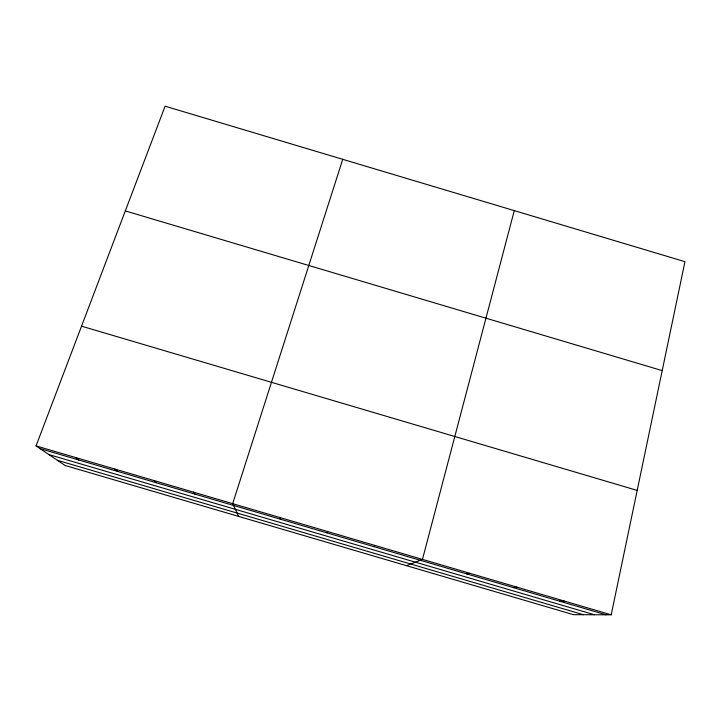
<?xml version="1.0" encoding="UTF-8"?>
<svg xmlns="http://www.w3.org/2000/svg" width="721" height="721" viewBox="0 0 721 721"><rect width="100%" height="100%" fill="white"/><g stroke="black" fill="none" stroke-linecap="round" stroke-linejoin="round"><path stroke-width="1.08" d="M611.201 614.815L684.95 261.678L165.1 106.185L36.05 445.92L65.007 465.442L573.465 614.671L611.201 614.815L36.05 445.92M514.271 210.622L422.461 559.397L406.5 565.67M342.736 159.314L232.676 503.664L238.723 516.425M327.01 532.882L327.704 531.566M373.658 546.581L375.109 545.491M466.775 573.925L469.741 573.276M513.235 587.57L516.957 587.146M559.64 601.197L564.11 600.99M48.893 454.581L594.465 614.752M57.356 460.286L583.442 614.716M40.061 448.624L605.973 614.797M81.536 326.171L637.184 490.406M125.319 210.911L662.202 370.603M75.462 457.493L78.841 460.016M114.837 469.056L117.577 471.39M154.159 480.61L156.268 482.746M193.444 492.146L194.913 494.092M280.226 517.624L280.298 519.165"/></g></svg>
